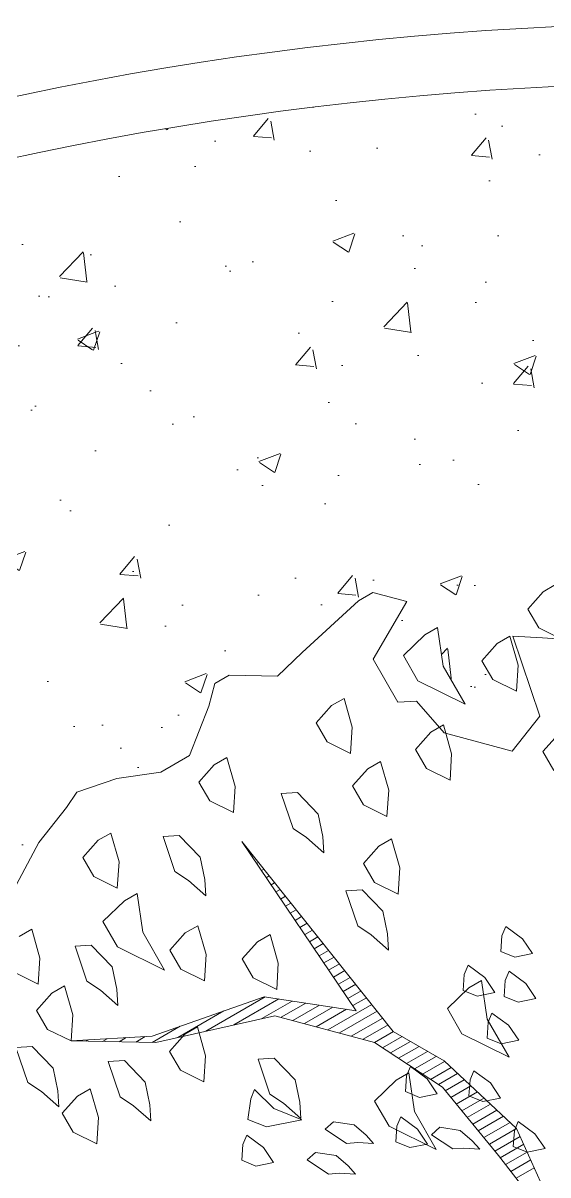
# Model space of a CAD drawing. Header units: metres. Extents: x 12093 to 20303, y 514 to 1412.
# Drawn here: x 19723.132 to 19724.01, y 702.816 to 704.743 of the extents above; entities that cross this region are included whole.
import ezdxf

# ---------------------------------------------------------------- set-up
doc = ezdxf.new("R2010")
doc.units = ezdxf.units.M
for name, color, linetype, lineweight in [('ARBOLES', 52, 'Continuous', 13), ('grass', 64, 'Continuous', 13), ('Layer2', 43, 'Continuous', 20)]:
    doc.layers.add(name, color=color, linetype=linetype, lineweight=lineweight)
pattern_1 = [(50, (19136.99335, 73.14804), (0.36436934, -0.03187817), [0.0381, -0.4191]), (355, (19136.99335, 73.14804), (-0.07048565, 0.38211329), [0.03048, -0.33528]), (100.451, (19137.0237, 73.1454), (0.293885, 0.35023338), [0.03238, -0.35618]), (46.1842, (19136.99335, 73.24964), (0.54215808, -0.08408466), [0.05715, -0.62865]), (96.6356, (19137.03853, 73.24264), (0.47480847, 0.4948511), [0.04857, -0.53427]), (351.184, (19136.99335, 73.24964), (0.4748092, 0.49485024), [0.04572, -0.50292]), (21, (19137.04415, 73.22424), (0.30322976, -0.20453104), [0.0381, -0.4191]), (326, (19137.04415, 73.22424), (0.12360406, 0.36837593), [0.03048, -0.33528]), (71.4514, (19137.06942, 73.2072), (0.42683298, 0.16384572), [0.03238, -0.35618]), (37.5, (19136.99335, 73.14804), (0.006177207, 0.169110078), [0, -0.331216, 0, -0.34036, 0, -0.33655]), (7.5, (19136.99335, 73.14804), (0.133639325, 0.20036115), [0, -0.194056, 0, -0.323596, 0, -0.12827]), (327.5, (19136.88007, 73.14804), (0.27118119, -0.011457488), [0, -0.127, 0, -0.39624, 0, -0.52578]), (317.5, (19136.82927, 73.14804), (0.29625836, 0.05085298), [0, -0.1651, 0, -0.263144, 0, -0.37338])]

# ---------------------------------------------------------------- blocks, each defined once
blk = doc.blocks.new('ghgfghgh')
at = {"layer": 'ARBOLES', "lineweight": 20}
for p, q in [((20000.7793, 664.8432), (20000.9392, 664.6429)), ((20000.9001, 664.6647), (20000.7793, 664.8432)), ((20000.7797, 664.8425), (20000.7798, 664.8425)), ((20000.7848, 664.835), (20000.7855, 664.8354)), ((20000.7899, 664.8275), (20000.7912, 664.8283)), ((20000.795, 664.82), (20000.7969, 664.8211)), ((20000.8, 664.8125), (20000.8026, 664.814)), ((20000.8051, 664.805), (20000.8083, 664.8068)), ((20000.8102, 664.7975), (20000.814, 664.7997)), ((20000.8152, 664.79), (20000.8197, 664.7926)), ((20000.8203, 664.7825), (20000.8254, 664.7854)), ((20000.8254, 664.775), (20000.8311, 664.7783)), ((20000.8305, 664.7675), (20000.8368, 664.7712)), ((20000.8355, 664.76), (20000.8425, 664.764)), ((20000.8406, 664.7525), (20000.8482, 664.7569)), ((20000.8457, 664.745), (20000.8539, 664.7498)), ((20000.8507, 664.7375), (20000.8596, 664.7426)), ((20000.8558, 664.73), (20000.8653, 664.7355)), ((20000.8609, 664.7225), (20000.871, 664.7284)), ((20000.866, 664.7151), (20000.8767, 664.7212)), ((20000.871, 664.7076), (20000.8824, 664.7141)), ((20000.8761, 664.7001), (20000.8881, 664.707)), ((20000.8812, 664.6926), (20000.8938, 664.6998)), ((20000.8863, 664.6851), (20000.8995, 664.6927)), ((20000.685, 664.638), (20000.8029, 664.6795)), ((20000.7415, 664.6432), (20000.804, 664.6793)), ((20000.8029, 664.6795), (20000.9001, 664.6647)), ((20000.8913, 664.6776), (20000.9052, 664.6856)), ((20000.771, 664.6498), (20000.8183, 664.6771)), ((20000.8005, 664.6564), (20000.8326, 664.6749)), ((20000.8209, 664.6578), (20000.8469, 664.6728)), ((20000.8333, 664.6545), (20000.8612, 664.6706)), ((20000.8456, 664.6512), (20000.8755, 664.6684)), ((20000.8703, 664.6446), (20000.9166, 664.6713)), ((20000.8964, 664.6701), (20000.9109, 664.6784)), ((20000.8144, 664.6595), (20000.6888, 664.6314)), ((20000.7119, 664.6365), (20000.7605, 664.6646)), ((20000.9193, 664.6314), (20000.8144, 664.6595)), ((20000.8579, 664.6479), (20000.8898, 664.6662)), ((20000.8826, 664.6413), (20000.9223, 664.6642)), ((20000.8949, 664.6379), (20000.928, 664.657)), ((20000.685, 664.6314), (20000.7143, 664.6483)), ((20000.9073, 664.6346), (20000.9337, 664.6499)), ((20000.9195, 664.6313), (20000.9394, 664.6428)), ((20000.9392, 664.6429), (20000.9927, 664.6118)), ((20000.5993, 664.6329), (20000.685, 664.638)), ((20000.6888, 664.6314), (20000.5993, 664.6329)), ((20000.6148, 664.6326), (20000.6171, 664.6339)), ((20000.6324, 664.6323), (20000.6373, 664.6351)), ((20000.6499, 664.632), (20000.6574, 664.6364)), ((20000.6675, 664.6317), (20000.6776, 664.6376)), ((20000.9909, 664.5841), (20000.9193, 664.6314)), ((20000.9279, 664.6257), (20000.9484, 664.6376)), ((20000.9363, 664.6202), (20000.9574, 664.6323)), ((20000.9448, 664.6146), (20000.9664, 664.6271)), ((20000.9532, 664.609), (20000.9754, 664.6218)), ((20000.9616, 664.6035), (20000.9844, 664.6166)), ((20000.97, 664.5979), (20000.9932, 664.6113)), ((20000.9927, 664.6118), (20001.0692, 664.5407)), ((20000.9784, 664.5923), (20001.0001, 664.6048)), ((20000.9869, 664.5868), (20001.007, 664.5984)), ((20001.0502, 664.512), (20000.9909, 664.5841)), ((20000.9939, 664.5804), (20001.0139, 664.592)), ((20000.9997, 664.5734), (20001.0209, 664.5856)), ((20001.0056, 664.5663), (20001.0278, 664.5791)), ((20001.0114, 664.5592), (20001.0347, 664.5727)), ((20001.0172, 664.5522), (20001.0416, 664.5663)), ((20001.023, 664.5451), (20001.0485, 664.5598)), ((20001.0288, 664.538), (20001.0555, 664.5534)), ((20001.0347, 664.531), (20001.0624, 664.547)), ((20001.0405, 664.5239), (20001.0692, 664.5405)), ((20001.0692, 664.5407), (20001.1009, 664.4703)), ((20001.0463, 664.5168), (20001.073, 664.5322)), ((20001.052, 664.5097), (20001.0767, 664.524)), ((20001.1546, 664.3773), (20001.0502, 664.512)), ((20001.0576, 664.5025), (20001.0804, 664.5157)), ((20001.0632, 664.4953), (20001.0842, 664.5074)), ((20001.0688, 664.4881), (20001.0879, 664.4992))]:
    blk.add_line(p, q, dxfattribs=at)
at = {"layer": 'grass'}
for p, q in [((20000.9024, 665.097), (20000.9175, 665.1057)), ((20000.9175, 665.1057), (20000.9533, 665.0962)), ((20001.0971, 665.1065), (20001.081, 665.0883)), ((20001.1104, 665.1141), (20001.0971, 665.1065)), ((20000.843, 665.0426), (20000.9024, 665.097)), ((20000.9533, 665.0962), (20000.9178, 665.0353)), ((20001.081, 665.0883), (20001.0925, 665.0684)), ((20000.9859, 665.0688), (20000.9726, 665.0612)), ((20000.9918, 665.0279), (20000.9859, 665.0688)), ((20001.0925, 665.0684), (20001.1173, 665.0561)), ((20000.9726, 665.0612), (20000.9498, 665.0392)), ((20001.0621, 665.0596), (20001.0488, 665.052)), ((20001.0708, 665.0292), (20001.0621, 665.0596)), ((20001.0651, 665.0598), (20001.0965, 665.0578)), ((20001.0936, 664.9754), (20001.0651, 665.0598)), ((20001.0965, 665.0578), (20001.1908, 665.0517)), ((20001.0488, 665.052), (20001.0327, 665.0338)), ((20000.8171, 665.0175), (20000.843, 665.0426)), ((20000.9178, 665.0353), (20000.944, 664.9899)), ((20000.9178, 665.0353), (20000.9178, 665.0353)), ((20000.9498, 665.0392), (20000.9652, 665.0126)), ((20001.0327, 665.0338), (20001.0442, 665.0139)), ((20001.0148, 664.988), (20000.9918, 665.0279)), ((20001.069, 665.0016), (20001.0708, 665.0292)), ((20000.7447, 664.9858), (20000.7511, 665.0097)), ((20000.7511, 665.0097), (20000.7662, 665.0184)), ((20000.7662, 665.0184), (20000.8171, 665.0175)), ((20000.9652, 665.0126), (20001.0148, 664.988)), ((20001.0442, 665.0139), (20001.069, 665.0016)), ((20000.7243, 664.9337), (20000.7447, 664.9858)), ((20000.8739, 664.9864), (20000.8578, 664.9683)), ((20000.8872, 664.9941), (20000.8739, 664.9864)), ((20000.8959, 664.9637), (20000.8872, 664.9941)), ((20000.944, 664.9899), (20000.9635, 664.9911)), ((20000.9635, 664.9911), (20000.9929, 664.9576)), ((20001.0645, 664.9385), (20001.0936, 664.9754)), ((20000.8578, 664.9683), (20000.8693, 664.9483)), ((20000.8941, 664.9361), (20000.8959, 664.9637)), ((20000.9787, 664.9583), (20000.9626, 664.9402)), ((20000.992, 664.966), (20000.9787, 664.9583)), ((20001.0007, 664.9356), (20000.992, 664.966)), ((20000.8693, 664.9483), (20000.8941, 664.9361)), ((20000.9929, 664.9576), (20001.0645, 664.9385)), ((20001.113, 664.9561), (20001.0969, 664.9379)), ((20000.9626, 664.9402), (20000.9741, 664.9202)), ((20000.999, 664.908), (20001.0007, 664.9356)), ((20001.0969, 664.9379), (20001.1084, 664.918)), ((20000.6941, 664.9162), (20000.7243, 664.9337)), ((20000.7503, 664.924), (20000.7342, 664.9058)), ((20000.7636, 664.9317), (20000.7503, 664.924)), ((20000.7723, 664.9012), (20000.7636, 664.9317)), ((20000.9255, 664.9276), (20000.9123, 664.9199)), ((20000.9343, 664.8972), (20000.9255, 664.9276)), ((20000.6053, 664.8952), (20000.6475, 664.9095)), ((20000.6475, 664.9095), (20000.6941, 664.9162)), ((20000.9123, 664.9199), (20000.8961, 664.9018)), ((20000.9741, 664.9202), (20000.999, 664.908)), ((20000.7342, 664.9058), (20000.7458, 664.8859)), ((20000.7706, 664.8736), (20000.7723, 664.9012)), ((20000.8961, 664.9018), (20000.9077, 664.8818)), ((20000.5946, 664.8789), (20000.6053, 664.8952)), ((20000.7458, 664.8859), (20000.7706, 664.8736)), ((20000.8209, 664.8938), (20000.8381, 664.8949)), ((20000.8335, 664.8567), (20000.8209, 664.8938)), ((20000.8381, 664.8949), (20000.8601, 664.8721)), ((20000.9325, 664.8696), (20000.9343, 664.8972)), ((20000.5655, 664.842), (20000.5946, 664.8789)), ((20000.9077, 664.8818), (20000.9325, 664.8696)), ((20000.8601, 664.8721), (20000.865, 664.8483)), ((20000.6411, 664.8521), (20000.6279, 664.8444)), ((20000.6499, 664.8216), (20000.6411, 664.8521)), ((20000.6964, 664.8485), (20000.7135, 664.8495)), ((20000.7135, 664.8495), (20000.7355, 664.8268)), ((20000.8478, 664.8473), (20000.8335, 664.8567)), ((20000.5268, 664.7692), (20000.5655, 664.842)), ((20000.6279, 664.8444), (20000.6117, 664.8262)), ((20000.7089, 664.8114), (20000.6964, 664.8485)), ((20000.866, 664.8312), (20000.8478, 664.8473)), ((20000.865, 664.8483), (20000.866, 664.8312)), ((20000.924, 664.8381), (20000.9079, 664.8199)), ((20000.9373, 664.8458), (20000.924, 664.8381)), ((20000.946, 664.8153), (20000.9373, 664.8458)), ((20000.6117, 664.8262), (20000.6233, 664.8063)), ((20000.7355, 664.8268), (20000.7404, 664.803)), ((20000.6481, 664.794), (20000.6499, 664.8216)), ((20000.9079, 664.8199), (20000.9195, 664.8)), ((20000.9443, 664.7877), (20000.946, 664.8153)), ((20000.6233, 664.8063), (20000.6481, 664.794)), ((20000.7233, 664.802), (20000.7089, 664.8114)), ((20000.7414, 664.7859), (20000.7233, 664.802)), ((20000.7404, 664.803), (20000.7414, 664.7859)), ((20000.669, 664.7884), (20000.6558, 664.7807)), ((20000.6749, 664.7475), (20000.669, 664.7884)), ((20000.889, 664.7913), (20000.9062, 664.7923)), ((20000.9016, 664.7542), (20000.889, 664.7913)), ((20000.9062, 664.7923), (20000.9282, 664.7696)), ((20000.9195, 664.8), (20000.9443, 664.7877)), ((20000.6558, 664.7807), (20000.633, 664.7587)), ((20000.9282, 664.7696), (20000.933, 664.7458)), ((20000.633, 664.7587), (20000.6483, 664.7321)), ((20000.733, 664.7544), (20000.7197, 664.7467)), ((20000.7417, 664.724), (20000.733, 664.7544)), ((20000.9159, 664.7447), (20000.9016, 664.7542)), ((20001.0577, 664.7536), (20001.0537, 664.7438)), ((20001.0753, 664.7407), (20001.0577, 664.7536)), ((20000.5578, 664.7508), (20000.5445, 664.7431)), ((20000.5665, 664.7203), (20000.5578, 664.7508)), ((20000.698, 664.7076), (20000.6749, 664.7475)), ((20000.7197, 664.7467), (20000.7036, 664.7286)), ((20000.8092, 664.7452), (20000.7959, 664.7375)), ((20000.8179, 664.7148), (20000.8092, 664.7452)), ((20000.9341, 664.7286), (20000.9159, 664.7447)), ((20000.933, 664.7458), (20000.9341, 664.7286)), ((20001.0537, 664.7438), (20001.0525, 664.7271)), ((20001.086, 664.7249), (20001.0753, 664.7407)), ((20000.6036, 664.7329), (20000.6207, 664.7339)), ((20000.6161, 664.6958), (20000.6036, 664.7329)), ((20000.6207, 664.7339), (20000.6427, 664.7111)), ((20000.6483, 664.7321), (20000.698, 664.7076)), ((20000.7036, 664.7286), (20000.7151, 664.7086)), ((20000.7959, 664.7375), (20000.7798, 664.7194)), ((20000.5647, 664.6927), (20000.5665, 664.7203)), ((20000.7399, 664.6963), (20000.7417, 664.724)), ((20000.7798, 664.7194), (20000.7913, 664.6994)), ((20001.0525, 664.7271), (20001.0672, 664.7211)), ((20001.0672, 664.7211), (20001.086, 664.7249)), ((20000.5399, 664.705), (20000.5647, 664.6927)), ((20000.6427, 664.7111), (20000.6476, 664.6874)), ((20000.7151, 664.7086), (20000.7399, 664.6963)), ((20000.8162, 664.6872), (20000.8179, 664.7148)), ((20001.018, 664.7126), (20001.014, 664.7028)), ((20001.0356, 664.6997), (20001.018, 664.7126)), ((20001.0612, 664.7064), (20001.0572, 664.6966)), ((20001.0788, 664.6935), (20001.0612, 664.7064)), ((20000.5923, 664.6909), (20000.5791, 664.6832)), ((20000.6011, 664.6605), (20000.5923, 664.6909)), ((20000.6305, 664.6863), (20000.6161, 664.6958)), ((20000.7913, 664.6994), (20000.8162, 664.6872)), ((20001.014, 664.7028), (20001.0129, 664.6861)), ((20001.0323, 664.6967), (20001.019, 664.689)), ((20001.0382, 664.6558), (20001.0323, 664.6967)), ((20001.0463, 664.6839), (20001.0356, 664.6997)), ((20001.0572, 664.6966), (20001.0561, 664.6799)), ((20001.0895, 664.6777), (20001.0788, 664.6935)), ((20000.5791, 664.6832), (20000.5629, 664.6651)), ((20000.6486, 664.6702), (20000.6305, 664.6863)), ((20000.6476, 664.6874), (20000.6486, 664.6702)), ((20001.019, 664.689), (20000.9962, 664.667)), ((20001.0129, 664.6861), (20001.0276, 664.6801)), ((20001.0276, 664.6801), (20001.0463, 664.6839)), ((20001.0561, 664.6799), (20001.0708, 664.6739)), ((20000.9962, 664.667), (20001.0116, 664.6404)), ((20001.0708, 664.6739), (20001.0895, 664.6777)), ((20000.5629, 664.6651), (20000.5745, 664.6451)), ((20000.5993, 664.6329), (20000.6011, 664.6605)), ((20001.0612, 664.6159), (20001.0382, 664.6558)), ((20001.0432, 664.6623), (20001.0392, 664.6525)), ((20001.0608, 664.6494), (20001.0432, 664.6623)), ((20000.5745, 664.6451), (20000.5993, 664.6329)), ((20000.7325, 664.6477), (20000.7192, 664.6401)), ((20000.7412, 664.6173), (20000.7325, 664.6477)), ((20001.0392, 664.6525), (20001.0381, 664.6358)), ((20001.0715, 664.6336), (20001.0608, 664.6494)), ((20000.7192, 664.6401), (20000.7031, 664.6219)), ((20001.0116, 664.6404), (20001.0612, 664.6159)), ((20001.0381, 664.6358), (20001.0528, 664.6298)), ((20001.0528, 664.6298), (20001.0715, 664.6336)), ((20000.5412, 664.6259), (20000.5584, 664.627)), ((20000.5538, 664.5889), (20000.5412, 664.6259)), ((20000.5584, 664.627), (20000.5804, 664.6042)), ((20000.7031, 664.6219), (20000.7146, 664.6019)), ((20000.6384, 664.6111), (20000.6556, 664.6122)), ((20000.651, 664.574), (20000.6384, 664.6111)), ((20000.6556, 664.6122), (20000.6776, 664.5894)), ((20000.7395, 664.5897), (20000.7412, 664.6173)), ((20000.7965, 664.6137), (20000.8136, 664.6148)), ((20000.809, 664.5767), (20000.7965, 664.6137)), ((20000.8136, 664.6148), (20000.8356, 664.592)), ((20000.9572, 664.6059), (20000.9532, 664.5961)), ((20000.9748, 664.593), (20000.9572, 664.6059)), ((20000.5804, 664.6042), (20000.5852, 664.5804)), ((20000.7146, 664.6019), (20000.7395, 664.5897)), ((20000.9556, 664.5992), (20000.9423, 664.5915)), ((20000.9532, 664.5961), (20000.9521, 664.5794)), ((20000.9615, 664.5583), (20000.9556, 664.5992)), ((20001.0241, 664.6015), (20001.0201, 664.5917)), ((20001.0417, 664.5886), (20001.0241, 664.6015)), ((20000.5681, 664.5794), (20000.5538, 664.5889)), ((20000.6195, 664.5825), (20000.6062, 664.5748)), ((20000.6282, 664.552), (20000.6195, 664.5825)), ((20000.6776, 664.5894), (20000.6824, 664.5656)), ((20000.7928, 664.5816), (20000.7888, 664.5718)), ((20000.8133, 664.5618), (20000.7928, 664.5816)), ((20000.8356, 664.592), (20000.8405, 664.5682)), ((20000.9423, 664.5915), (20000.9195, 664.5695)), ((20000.9855, 664.5772), (20000.9748, 664.593)), ((20001.0201, 664.5917), (20001.0189, 664.575)), ((20001.0524, 664.5727), (20001.0417, 664.5886)), ((20000.5863, 664.5633), (20000.5681, 664.5794)), ((20000.5852, 664.5804), (20000.5863, 664.5633)), ((20000.6062, 664.5748), (20000.5901, 664.5566)), ((20000.6653, 664.5646), (20000.651, 664.574)), ((20000.7888, 664.5718), (20000.7857, 664.5502)), ((20000.8234, 664.5672), (20000.809, 664.5767)), ((20000.9195, 664.5695), (20000.9349, 664.5429)), ((20000.9521, 664.5794), (20000.9668, 664.5734)), ((20000.9668, 664.5734), (20000.9855, 664.5772)), ((20001.0189, 664.575), (20001.0337, 664.5689)), ((20001.0337, 664.5689), (20001.0524, 664.5727)), ((20000.6835, 664.5485), (20000.6653, 664.5646)), ((20000.6824, 664.5656), (20000.6835, 664.5485)), ((20000.8428, 664.5497), (20000.8133, 664.5618)), ((20000.8415, 664.5511), (20000.8234, 664.5672)), ((20000.8405, 664.5682), (20000.8415, 664.5511)), ((20000.9845, 664.5184), (20000.9615, 664.5583)), ((20000.5901, 664.5566), (20000.6016, 664.5367)), ((20000.6264, 664.5244), (20000.6282, 664.552)), ((20000.7857, 664.5502), (20000.8053, 664.5422)), ((20000.8053, 664.5422), (20000.8428, 664.5497)), ((20000.8673, 664.5397), (20000.8762, 664.5475)), ((20000.8762, 664.5475), (20000.8978, 664.5444)), ((20000.947, 664.5529), (20000.943, 664.5431)), ((20000.9646, 664.54), (20000.947, 664.5529)), ((20001.0709, 664.548), (20001.0669, 664.5382)), ((20001.0885, 664.5351), (20001.0709, 664.548)), ((20000.6016, 664.5367), (20000.6264, 664.5244)), ((20000.7846, 664.5335), (20000.7806, 664.5237)), ((20000.8022, 664.5205), (20000.7846, 664.5335)), ((20000.8898, 664.5248), (20000.8673, 664.5397)), ((20000.8978, 664.5444), (20000.9105, 664.5335)), ((20000.9105, 664.5335), (20000.9183, 664.5246)), ((20000.9349, 664.5429), (20000.9845, 664.5184)), ((20000.943, 664.5431), (20000.9419, 664.5264)), ((20000.9753, 664.5242), (20000.9646, 664.54)), ((20000.9793, 664.534), (20000.9882, 664.5418)), ((20001.0018, 664.519), (20000.9793, 664.534)), ((20000.9882, 664.5418), (20001.0098, 664.5386)), ((20001.0098, 664.5386), (20001.0225, 664.5277)), ((20001.0669, 664.5382), (20001.0657, 664.5215)), ((20001.0992, 664.5193), (20001.0885, 664.5351)), ((20000.7806, 664.5237), (20000.7795, 664.507)), ((20000.9016, 664.5257), (20000.8898, 664.5248)), ((20000.9183, 664.5246), (20000.9016, 664.5257)), ((20000.9419, 664.5264), (20000.9566, 664.5204)), ((20000.9566, 664.5204), (20000.9753, 664.5242)), ((20001.0225, 664.5277), (20001.0303, 664.5188)), ((20001.0657, 664.5215), (20001.0804, 664.5155)), ((20000.8129, 664.5047), (20000.8022, 664.5205)), ((20000.8483, 664.5074), (20000.8572, 664.5152)), ((20000.8572, 664.5152), (20000.8789, 664.5121)), ((20000.8789, 664.5121), (20000.8916, 664.5012)), ((20001.0136, 664.5199), (20001.0018, 664.519)), ((20001.0303, 664.5188), (20001.0136, 664.5199)), ((20001.0804, 664.5155), (20001.0992, 664.5193)), ((20000.7795, 664.507), (20000.7942, 664.5009)), ((20000.7942, 664.5009), (20000.8129, 664.5047)), ((20000.8708, 664.4925), (20000.8483, 664.5074)), ((20000.8916, 664.5012), (20000.8994, 664.4923)), ((20000.8826, 664.4934), (20000.8708, 664.4925)), ((20000.8994, 664.4923), (20000.8826, 664.4934))]:
    blk.add_line(p, q, dxfattribs=at)

msp = doc.modelspace()

# ---------------------------------------------------------------- hatches: boundary and pattern name
at = {"layer": 'grass'}
h = msp.add_hatch(dxfattribs=at)
h.set_pattern_fill('AR-CONC', color=256, scale=0.002, style=0)
h.set_pattern_definition(pattern_1)
h.paths.add_polyline_path([(19724.3908, 704.6416, 0.048093), (19723.3452, 704.562), (19723.196, 704.0063), (19724.0091, 703.7139), (19724.0328, 703.7124), (19723.9947, 703.7312), (19723.9765, 703.7628), (19724.002, 703.7916), (19724.0231, 703.8038), (19724.0369, 703.7555), (19724.0341, 703.7123), (19724.0569, 703.7108), (19724.0613, 703.7133), (19724.0621, 703.7105), (19724.0828, 703.7091), (19724.0702, 703.7466), (19724.0973, 703.7482), (19724.1112, 703.7339), (19724.1246, 703.7773), (19724.112, 703.8126), (19724.0985, 703.8192), (19724.0803, 703.8509), (19724.1058, 703.8797), (19724.1128, 703.8837), (19724.1205, 703.8954), (19724.1736, 703.942), (19724.1754, 703.9423)])
h = msp.add_hatch(dxfattribs=at)
h.set_pattern_fill('AR-CONC', color=256, scale=0.002, style=0)
h.set_pattern_definition(pattern_1)
h.paths.add_polyline_path([(19723.3452, 704.562, 0.045941), (19722.378, 704.3006), (19723.196, 704.0063)])
h = msp.add_hatch(dxfattribs=at)
h.set_pattern_fill('AR-CONC', color=256, scale=0.002, style=0)
h.set_pattern_definition(pattern_1)
h.paths.add_polyline_path([(19723.196, 704.0063), (19722.378, 704.3006, 0.0249), (19721.8783, 704.086), (19721.7195, 703.4044), (19722.9276, 703.0747), (19722.9646, 703.1443), (19722.9685, 703.159), (19722.9757, 703.2184), (19722.9853, 703.2214)])
h = msp.add_hatch(dxfattribs=at)
h.set_pattern_fill('AR-CONC', color=256, scale=0.002, style=0)
h.set_pattern_definition(pattern_1)
h.paths.add_polyline_path([(19723.599, 703.6903), (19723.6932, 703.7766), (19723.7172, 703.7905), (19723.7739, 703.7753), (19723.7177, 703.6788), (19723.7592, 703.6068), (19723.7901, 703.6086), (19723.8286, 703.5649), (19723.8353, 703.5688), (19723.8393, 703.5549), (19723.9503, 703.5252), (19723.9965, 703.5838), (19723.9512, 703.7176), (19724.001, 703.7144), (19724.0091, 703.7139), (19723.196, 704.0063), (19722.9853, 703.2214), (19723.0975, 703.2567), (19723.1588, 703.3721), (19723.205, 703.4308), (19723.222, 703.4566), (19723.289, 703.4793), (19723.3628, 703.4899), (19723.4108, 703.5176), (19723.4431, 703.6002), (19723.4532, 703.6381), (19723.4772, 703.6519), (19723.558, 703.6506)])
h.paths.add_polyline_path([(19723.7684, 703.6848), (19723.8045, 703.7197), (19723.8256, 703.7319), (19723.8349, 703.667), (19723.8714, 703.6037), (19723.7927, 703.6427)], flags=16)
h.paths.add_polyline_path([(19723.8998, 703.6764), (19723.9254, 703.7052), (19723.9465, 703.7174), (19723.9603, 703.6691), (19723.9574, 703.6253), (19723.9181, 703.6447)], flags=16)

# ---------------------------------------------------------------- linework, layer by layer
at = {"layer": 'Layer2'}
for radius, start, end in [(5.5636, 80.8178, 120.4832), (5.4636, 80.8796, 120.3707)]:
    msp.add_arc((19724.2812, 699.1791), radius, start, end, dxfattribs=at)

# ---------------------------------------------------------------- block references
at = {"layer": 'grass', "xscale": 1.586003757394792, "yscale": 1.586003757394792, "zscale": 1.586003757394792}
msp.add_blockref('ghgfghgh', (-11997.8132, -351.0697), dxfattribs=at)

doc.saveas('drawing.dxf')
